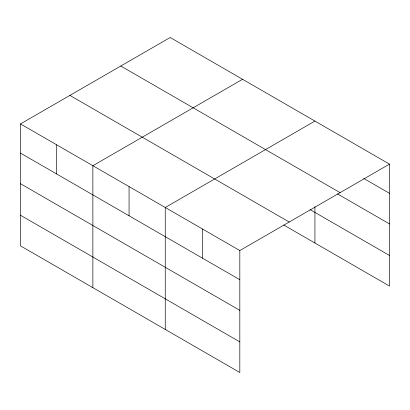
<?xml version="1.0" encoding="UTF-8"?>
<svg xmlns="http://www.w3.org/2000/svg" width="410" height="410" viewBox="0 0 410 410"><rect width="100%" height="100%" fill="white"/><g stroke="black" fill="none" stroke-linecap="round" stroke-linejoin="round"><path stroke-width="0.61" d="M20.5 123.922L239.819 250.546L239.819 372.495L20.5 245.872L20.5 123.922L170.181 37.505L389.5 164.128L389.5 286.077L283.679 224.982M242.556 79.289L92.875 165.707L92.875 287.661M314.931 121.073L165.25 207.491L165.25 329.445M239.819 250.546L389.5 164.128M363.731 178.432L389.5 193.31M120.786 66.02L340.105 192.644M337.409 193.853L389.5 223.927M309.996 209.566L389.5 255.466M69.895 95.402L289.214 222.025M20.5 153.104L239.819 279.728M20.5 183.721L239.819 310.344M20.5 215.26L239.819 341.884M314.931 206.737L314.931 243.027M202.535 229.016L202.535 258.203M129.063 186.601L129.063 215.783M56.688 144.812L56.688 173.999"/></g></svg>
